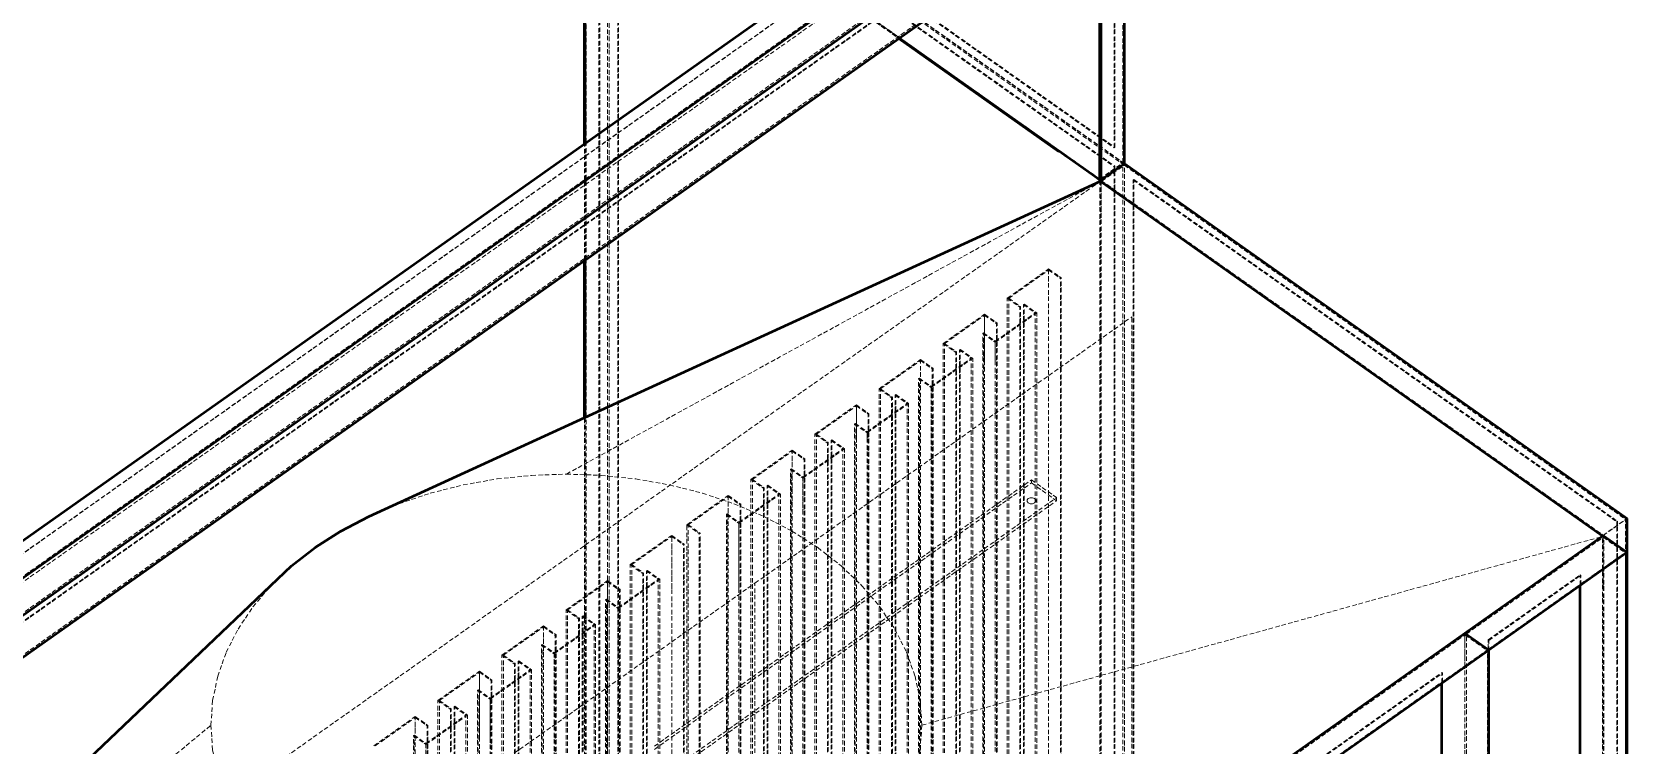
# Model space of a CAD drawing. Header units: millimetres. Extents: x 909 to 14018, y 345 to 10005.
# Drawn here: x 3272 to 4619, y 3225 to 3827 of the extents above; entities that cross this region are included whole.
import ezdxf

# ---------------------------------------------------------------- set-up
doc = ezdxf.new("R2010")
doc.units = ezdxf.units.MM
doc.linetypes.add('Hidden', pattern=[15, 5, -3, 5, -2])
for name, color, linetype, lineweight in [('Default', 7, 'Continuous', 50), ('Edges', 7, 'Hidden', 15), ('HiddenEdges', 2, 'Hidden', 15), ('HiddenSilhouettes', 2, 'Hidden', 15), ('HiddenWires', 7, 'Hidden', 15), ('Silhouettes', 7, 'Continuous', 50)]:
    doc.layers.add(name, color=color, linetype=linetype, lineweight=lineweight)

# ---------------------------------------------------------------- blocks, each defined once
blk = doc.blocks.new('Isometric')
at = {"layer": 'Edges'}
for points in [[(-10.6, -165.2), (1813.7, 1124.8)], [(-10.6, -175.6), (1761.4, 1077.4)], [(-10.6, -212.6), (1813.7, 1077.4)], [(1757.2, 714.7), (2322.8, 314.7)], [(933.9, 336.1), (967.6, 350.4), (1003, 362.3), (1040, 371.6), (1078.1, 378.4), (1116.9, 382.4), (1156.1, 383.8)], [(1156.1, 383.8), (1195.3, 382.4), (1234.2, 378.4), (1272.2, 371.6), (1309.2, 362.3), (1344.7, 350.4), (1378.3, 336.1), (1409.9, 319.6), (1439, 301), (1465.3, 280.4), (1488.7, 258.1), (1508.9, 234.3), (1525.7, 209.2), (1538.9, 183.1), (1548.4, 156.1), (1554.2, 128.7), (1556.1, 101)], [(2322.8, 314.7), (2349.7, 333.7)], [(756.1, 101), (758, 128.7), (763.8, 156.1), (773.3, 183.1), (786.6, 209.2), (803.4, 234.3), (823.5, 258.1), (846.9, 280.4)], [(1387.2, -383.7), (2193.3, 186.3)], [(-10.1, -535.7), (756.1, 101)], [(756.1, 101), (758, 73.2), (763.8, 45.8), (773.3, 18.9), (786.6, -7.3), (803.4, -32.4), (823.5, -56.2), (846.9, -78.5), (873.3, -99), (902.4, -117.7), (933.9, -134.2), (967.6, -148.5), (1003, -160.3), (1040, -169.7), (1078.1, -176.4), (1116.9, -180.5), (1156.1, -181.9)], [(1156.1, -181.9), (1195.3, -180.5), (1234.2, -176.4), (1272.2, -169.7), (1309.2, -160.3), (1344.7, -148.5), (1378.3, -134.2), (1409.9, -117.7), (1439, -99), (1465.3, -78.5), (1488.7, -56.2), (1508.9, -32.4), (1525.7, -7.3), (1538.9, 18.9), (1548.4, 45.8), (1554.2, 73.2), (1556.1, 101)]]:
    blk.add_lwpolyline(points, dxfattribs=at)
for points in [[(1178.2, 757.3, 0), (1178.2, 1123.2, 0)], [(-10.6, -98.3, 0), (1679.4, 1096.7, 0)], [(1757.2, 714.7, 0), (1757.2, 1035.3, 0)], [(1531, 875.4, 0), (1756.3, 716.1, 0)], [(1757.2, 713.8, 0), (1757.2, 763.5, 0)], [(1710.2, 747, 0), (1757.2, 713.8, 0)], [(1156.1, 383.8, 0), (1757.2, 713.8, 0)], [(1757.2, 713.8, 0), (1757.2, 714.7, 0)], [(1178.2, 448.2, 0), (1178.2, 625.9, 0)], [(1556.1, 101, 0), (2320.9, 313.3, 0)], [(2323.4, 314.3, 0), (2323.7, 314.4, 0)], [(2193.3, 186.3, 0), (2348.9, 296.3, 0)], [(2348, -1393.5, 0), (2348, 294.8, 0)], [(2322.8, -1375.7, 0), (2322.8, 277, 0)], [(2297.7, -1368.3, 0), (2297.7, 259.2, 0)], [(2192.5, -1503.5, 0), (2192.5, 184.8, 0)], [(2193.3, -1503.7, 0), (2193.3, 186.3, 0)], [(2167.3, -1485.7, 0), (2167.3, 167, 0)], [(2142.1, -1478.3, 0), (2142.1, 149.2, 0)]]:
    blk.add_polyline3d(points, dxfattribs=at)
at = {"layer": 'HiddenEdges'}
for points in [[(1204.2, 1143.3), (1782.3, 734.5)], [(1214, 1146.2), (1772.6, 751.2)], [(1214.8, 1125.6), (1773.4, 730.6)], [(-10.6, -98), (1677.7, 1095.8)], [(-10.6, -174.7), (1757.2, 1075.3)], [(-10.6, -124), (1677.7, 1069.8)], [(1772.6, 730), (1773.4, 730.6)], [(-10.6, -536.2), (1757.2, 713.8)], [(2322, 314.4), (2348, 332.8)], [(2338.3, 330), (2339.1, 330.6)], [(2322.8, 313.8), (2323.4, 314.3)], [(2193.3, 197.1), (2296.8, 270.3)], [(2169, 203.8), (2194.2, 186)], [(1387.2, -372.9), (2141.3, 160.3)]]:
    blk.add_lwpolyline(points, dxfattribs=at)
for points in [[(1193.6, -528.2, 0), (1193.6, 1140.6, 0)], [(1204.2, -546.3, 0), (1204.2, 1143.7, 0)], [(1204.2, 1143.7, 0), (1784, 733.7, 0)], [(1204.2, -546.7, 0), (1204.2, 1141.6, 0)], [(1178.2, 1124.4, 0), (1758, 714.4, 0)], [(1214, -543.8, 0), (1214, 1125, 0)], [(-10.6, -84.2, 0), (1658.2, 1095.8, 0)], [(1773.4, 751.8, 0), (1773.4, 1091.2, 0)], [(1438.2, 941.1, 0), (1531, 875.4, 0)], [(1178.2, 625.9, 0), (1178.2, 757.3, 0)], [(1756.3, 714.4, 0), (1782.3, 732.8, 0)], [(1773.4, -938.2, 0), (1773.4, 730.6, 0)], [(1784, -956.3, 0), (1784, 733.7, 0)], [(1784, -956.7, 0), (1784, 731.6, 0)], [(1757.2, 678.7, 0), (1757.2, 713.8, 0)], [(1758, -122.4, 0), (1758, 713.2, 0)], [(1793.8, -953.8, 0), (1793.8, 715, 0)], [(1794.6, 715.6, 0), (2339.1, 330.6, 0)], [(1698.8, 593.9, 0), (1698.8, 614.8, 0)], [(1698.8, -164.2, 0), (1698.8, 613.6, 0)], [(1712.1, -154.8, 0), (1712.1, 604.2, 0)], [(1671.2, -230.8, 0), (1671.2, 575.3, 0)], [(1626.7, 509, 0), (1626.7, 563.8, 0)], [(1626.7, -243.5, 0), (1626.7, 562.6, 0)], [(1666.3, -234.3, 0), (1666.3, 571.8, 0)], [(1625.4, -263.2, 0), (1625.4, 542.9, 0)], [(1640, -252.9, 0), (1640, 553.2, 0)], [(1594.2, -285.3, 0), (1594.2, 520.8, 0)], [(1599.1, -281.8, 0), (1599.1, 524.3, 0)], [(1638.7, 509, 0), (1638.7, 533.5, 0)], [(1638.7, -206.7, 0), (1638.7, 532.3, 0)], [(1554.6, 509, 0), (1554.6, 512.8, 0)], [(1554.6, -294.5, 0), (1554.6, 511.6, 0)], [(1553.3, -314.2, 0), (1553.3, 491.9, 0)], [(1567.9, -303.9, 0), (1567.9, 502.2, 0)], [(1522, -336.3, 0), (1522, 469.8, 0)], [(1527, -332.8, 0), (1527, 473.3, 0)], [(1566.6, 424.2, 0), (1566.6, 482.5, 0)], [(1566.6, -257.7, 0), (1566.6, 481.3, 0)], [(1482.4, 424.2, 0), (1482.4, 461.8, 0)], [(1482.4, -345.5, 0), (1482.4, 460.6, 0)], [(1495.7, -354.9, 0), (1495.7, 451.2, 0)], [(1178.2, -565.1, 0), (1178.2, 448.2, 0)], [(1481.2, -365.2, 0), (1481.2, 440.9, 0)], [(1494.5, 424.2, 0), (1494.5, 431.5, 0)], [(1449.9, -387.3, 0), (1449.9, 418.8, 0)], [(1454.9, -383.8, 0), (1454.9, 422.3, 0)], [(1494.5, -308.7, 0), (1494.5, 430.3, 0)], [(1410.3, 339.4, 0), (1410.3, 410.8, 0)], [(1410.3, -396.5, 0), (1410.3, 409.6, 0)], [(1423.6, -405.9, 0), (1423.6, 400.2, 0)], [(1409.1, -416.2, 0), (1409.1, 389.9, 0)], [(1422.3, 339.4, 0), (1422.3, 380.5, 0)], [(1422.3, -359.7, 0), (1422.3, 379.3, 0)], [(1679.4, 373.8, 0), (1679.4, 377.3, 0)], [(1338.2, 339.4, 0), (1338.2, 359.8, 0)], [(1377.8, -438.3, 0), (1377.8, 367.8, 0)], [(1382.7, -434.8, 0), (1382.7, 371.3, 0)], [(1338.2, -447.5, 0), (1338.2, 358.6, 0)], [(1351.5, -456.9, 0), (1351.5, 349.2, 0)], [(1336.9, -467.2, 0), (1336.9, 338.9, 0)], [(1350.2, 254.5, 0), (1350.2, 329.5, 0)], [(1350.2, -477.8, 0), (1350.2, 328.3, 0)], [(2339.1, -1338.2, 0), (2339.1, 330.6, 0)], [(1274.6, 254.5, 0), (1274.6, 314.8, 0)], [(1274.6, -464.2, 0), (1274.6, 313.6, 0)], [(1305.7, -442.2, 0), (1305.7, 316.8, 0)], [(2320.9, 313.3, 0), (2322.8, 313.8, 0)], [(2322.8, 254.5, 0), (2322.8, 314.7, 0)], [(2322.8, 277, 0), (2322.8, 312.6, 0)], [(1287.9, -454.8, 0), (1287.9, 304.2, 0)], [(1242, -534.3, 0), (1242, 271.8, 0)], [(1247, -530.8, 0), (1247, 275.3, 0)], [(2297.7, 259.2, 0), (2297.7, 269.7, 0)], [(1177.3, -565.3, 0), (1177.3, 254.5, 0)], [(1202.4, 254.5, 0), (1202.4, 263.8, 0)], [(1202.4, -543.5, 0), (1202.4, 262.6, 0)], [(1215.7, -552.9, 0), (1215.7, 253.2, 0)], [(1201.2, -563.2, 0), (1201.2, 242.9, 0)], [(1214.5, 169.7, 0), (1214.5, 233.5, 0)], [(1169.9, -585.3, 0), (1169.9, 220.8, 0)], [(1174.9, -581.8, 0), (1174.9, 224.3, 0)], [(1214.5, -506.7, 0), (1214.5, 232.3, 0)], [(1130.3, 169.7, 0), (1130.3, 212.8, 0)], [(1130.3, -594.5, 0), (1130.3, 211.6, 0)], [(1143.6, -603.9, 0), (1143.6, 202.2, 0)], [(2167.3, -1485.3, 0), (2167.3, 204.7, 0)], [(2167.3, 167, 0), (2167.3, 202.6, 0)], [(1129, -614.2, 0), (1129, 191.9, 0)], [(1142.3, 169.7, 0), (1142.3, 182.5, 0)], [(1142.3, -557.7, 0), (1142.3, 181.3, 0)], [(2193.3, 197.1, 0), (2194.2, 196.5, 0)], [(2193.3, -1440.9, 0), (2193.3, 197.1, 0)], [(1058.2, 84.8, 0), (1058.2, 161.8, 0)], [(1097.8, -636.3, 0), (1097.8, 169.8, 0)], [(1102.7, -632.8, 0), (1102.7, 173.3, 0)], [(1058.2, -645.5, 0), (1058.2, 160.6, 0)], [(1071.5, -654.9, 0), (1071.5, 151.2, 0)], [(2142.1, 149.2, 0), (2142.1, 159.7, 0)], [(1056.9, -665.2, 0), (1056.9, 140.9, 0)], [(1070.2, 84.8, 0), (1070.2, 131.5, 0)], [(1070.2, -608.7, 0), (1070.2, 130.3, 0)], [(986.1, 84.8, 0), (986.1, 110.8, 0)], [(986.1, -696.5, 0), (986.1, 109.6, 0)], [(1025.7, -687.3, 0), (1025.7, 118.8, 0)], [(1030.6, -683.8, 0), (1030.6, 122.3, 0)], [(984.8, -716.2, 0), (984.8, 89.9, 0)], [(999.4, -705.9, 0), (999.4, 100.2, 0)], [(998.1, 0, 0), (998.1, 80.5, 0)], [(998.1, -659.7, 0), (998.1, 79.3, 0)]]:
    blk.add_polyline3d(points, dxfattribs=at)
at = {"layer": 'HiddenSilhouettes'}
for points in [[(1214.8, 1146.8), (1773.4, 751.8)], [(-10.6, -130.3), (1761.4, 1122.7)], [(1758.6, 713.7), (1784, 731.6)], [(1757.2, 713.8), (1758, 714.4)], [(1793.8, 715), (2338.3, 330)], [(1653.9, 581.8), (1698.8, 613.6)], [(1698.8, 614.8), (1713, 604.8)], [(1698.8, 613.6), (1712.1, 604.2)], [(1712.1, 604.2), (1713, 604.8)], [(1652.2, 581.8), (1666.3, 571.8)], [(1653.9, 581.8), (1667.1, 572.4)], [(1670.4, 574.7), (1671.2, 575.3)], [(1670.4, 574.7), (1683.7, 565.3)], [(1671.2, 575.3), (1685.4, 565.3)], [(1581.7, 530.8), (1626.7, 562.6)], [(1666.3, 571.8), (1667.1, 572.4)], [(1624.6, 542.3), (1625.4, 542.9)], [(1624.6, 542.3), (1638.7, 532.3)], [(1625.4, 542.9), (1638.7, 533.5)], [(1580, 530.8), (1594.2, 520.8)], [(1581.7, 530.8), (1595, 521.4)], [(1594.2, 520.8), (1595, 521.4)], [(1598.3, 523.7), (1599.1, 524.3)], [(1598.3, 523.7), (1611.6, 514.3)], [(1599.1, 524.3), (1613.3, 514.3)], [(1509.6, 479.8), (1554.6, 511.6)], [(1554.6, 511.6), (1567.9, 502.2)], [(1567.9, 502.2), (1568.7, 502.8)], [(1552.5, 491.3), (1553.3, 491.9)], [(1507.9, 479.8), (1522, 469.8)], [(1509.6, 479.8), (1522.9, 470.4)], [(1522, 469.8), (1522.9, 470.4)], [(1526.1, 472.7), (1527, 473.3)], [(1526.1, 472.7), (1539.4, 463.3)], [(1527, 473.3), (1541.1, 463.3)], [(1437.5, 428.8), (1482.4, 460.6)], [(1482.4, 460.6), (1495.7, 451.2)], [(1481.2, 440.9), (1494.5, 431.5)], [(1435.8, 428.8), (1449.9, 418.8)], [(1437.5, 428.8), (1450.8, 419.4)], [(1454, 421.7), (1467.3, 412.3)], [(1365.4, 377.8), (1410.3, 409.6)], [(1410.3, 409.6), (1423.6, 400.2)], [(1422.3, 380.5), (1467.3, 412.3)], [(1363.7, 377.8), (1377.8, 367.8)], [(1365.4, 377.8), (1378.6, 368.4)], [(1408.2, 389.3), (1409.1, 389.9)], [(1409.1, 389.9), (1422.3, 380.5)], [(1291.5, 326.8), (1338.2, 359.8)], [(1350.2, 329.5), (1395.2, 361.3)], [(1381.9, 370.7), (1395.2, 361.3)], [(1283.4, 57.3), (1707.7, 357.3)], [(1293.2, 326.8), (1338.2, 358.6)], [(1351.5, 349.2), (1352.3, 349.8)], [(1291.5, 326.8), (1305.7, 316.8)], [(1293.2, 326.8), (1306.5, 317.4)], [(1336.1, 338.3), (1336.9, 338.9)], [(1336.9, 338.9), (1350.2, 329.5)], [(555.1, -936.2), (2322.8, 313.8)], [(1229.6, 281.8), (1274.6, 313.6)], [(1274.6, 314.8), (1288.7, 304.8)], [(1274.6, 313.6), (1287.9, 304.2)], [(1305.7, 316.8), (1306.5, 317.4)], [(2169, 203.8), (2322.8, 312.6)], [(2322.2, 314.3), (2322.8, 313.8)], [(1287.9, 304.2), (1288.7, 304.8)], [(1227.9, 281.8), (1242, 271.8)], [(1229.6, 281.8), (1242.9, 272.4)], [(1246.1, 274.7), (1247, 275.3)], [(1246.1, 274.7), (1259.4, 265.3)], [(1247, 275.3), (1261.1, 265.3)], [(2194.2, 196.5), (2297.7, 269.7)], [(1157.5, 230.8), (1202.4, 262.6)], [(1202.4, 263.8), (1216.6, 253.8)], [(1202.4, 262.6), (1215.7, 253.2)], [(1214.5, 233.5), (1259.4, 265.3)], [(1201.2, 242.9), (1214.5, 233.5)], [(1155.8, 230.8), (1169.9, 220.8)], [(1157.5, 230.8), (1170.8, 221.4)], [(1174, 223.7), (1187.3, 214.3)], [(1174.9, 224.3), (1189, 214.3)], [(1085.3, 179.8), (1130.3, 211.6)], [(1130.3, 212.8), (1144.5, 202.8)], [(1130.3, 211.6), (1143.6, 202.2)], [(1142.3, 182.5), (1187.3, 214.3)], [(1143.6, 202.2), (1144.5, 202.8)], [(1362.9, -366.2), (2167.3, 202.6)], [(1085.3, 179.8), (1098.6, 170.4)], [(1128.2, 191.3), (1142.3, 181.3)], [(1129, 191.9), (1142.3, 182.5)], [(1058.2, 161.8), (1072.3, 151.8)], [(1070.2, 131.5), (1115.2, 163.3)], [(1097.8, 169.8), (1098.6, 170.4)], [(1101.9, 172.7), (1115.2, 163.3)], [(1058.2, 160.6), (1071.5, 151.2)], [(2141.3, 160.3), (2142.1, 159.7)], [(1011.5, 128.8), (1025.7, 118.8)], [(1013.2, 128.8), (1026.5, 119.4)], [(1056.1, 140.3), (1070.2, 130.3)], [(1056.9, 140.9), (1070.2, 131.5)], [(941.1, 77.8), (986.1, 109.6)], [(986.1, 110.8), (1000.2, 100.8)], [(986.1, 109.6), (999.4, 100.2)], [(1029.8, 121.7), (1030.6, 122.3)], [(1029.8, 121.7), (1043.1, 112.3)], [(983.9, 89.3), (984.8, 89.9)], [(984.8, 89.9), (998.1, 80.5)]]:
    blk.add_lwpolyline(points, dxfattribs=at)
for points in [[(1192.7, -528.8, 0), (1192.7, 1140, 0)], [(1202.5, -545.5, 0), (1202.5, 1142.8, 0)], [(1204.2, 1141.6, 0), (1782.3, 732.8, 0)], [(1214, 1125, 0), (1772.6, 730, 0)], [(1214.8, -543.2, 0), (1214.8, 1125.6, 0)], [(1772.6, 751.2, 0), (1772.6, 1090.6, 0)], [(1782.3, 734.5, 0), (1782.3, 1093.5, 0)], [(1437, 940.3, 0), (1529.8, 874.6, 0)], [(1437.6, 940.7, 0), (1530.4, 875, 0)], [(1176.5, 624.7, 0), (1176.5, 756.1, 0)], [(1177.3, 625.3, 0), (1177.3, 756.7, 0)], [(1772.6, 751.2, 0), (1773.4, 751.8, 0)], [(1756.3, 716.1, 0), (1782.3, 734.5, 0)], [(1772.6, -938.8, 0), (1772.6, 730, 0)], [(1782.3, -955.5, 0), (1782.3, 732.8, 0)], [(1784, 731.6, 0), (2348, 332.8, 0)], [(1756.3, -123.6, 0), (1756.3, 713.4, 0)], [(1758, 714.4, 0), (1758, 715.3, 0)], [(1758, 678.7, 0), (1758, 714.4, 0)], [(1758, 714.4, 0), (2323.7, 314.4, 0)], [(1793.8, 715, 0), (1794.6, 715.6, 0)], [(1794.6, -953.2, 0), (1794.6, 715.6, 0)], [(1757.2, -123, 0), (1757.2, 678.7, 0)], [(1652.2, 581.8, 0), (1698.8, 614.8, 0)], [(1713, -154.2, 0), (1713, 604.8, 0)], [(1652.2, -224.3, 0), (1652.2, 581.8, 0)], [(1653.9, -224.3, 0), (1653.9, 581.8, 0)], [(1670.4, -231.4, 0), (1670.4, 574.7, 0)], [(1580, 530.8, 0), (1626.7, 563.8, 0)], [(1626.7, 563.8, 0), (1640.8, 553.8, 0)], [(1626.7, 562.6, 0), (1640, 553.2, 0)], [(1638.7, 533.5, 0), (1683.7, 565.3, 0)], [(1638.7, 532.3, 0), (1685.4, 565.3, 0)], [(1667.1, -233.7, 0), (1667.1, 572.4, 0)], [(1683.7, -240.8, 0), (1683.7, 565.3, 0)], [(1685.4, -173.7, 0), (1685.4, 565.3, 0)], [(1624.6, -216.7, 0), (1624.6, 542.3, 0)], [(1640, 553.2, 0), (1640.8, 553.8, 0)], [(1640.8, -252.3, 0), (1640.8, 553.8, 0)], [(1580, -275.3, 0), (1580, 530.8, 0)], [(1581.7, -275.3, 0), (1581.7, 530.8, 0)], [(1595, -284.7, 0), (1595, 521.4, 0)], [(1598.3, -282.4, 0), (1598.3, 523.7, 0)], [(1507.9, 479.8, 0), (1554.6, 512.8, 0)], [(1554.6, 512.8, 0), (1568.7, 502.8, 0)], [(1566.6, 482.5, 0), (1611.6, 514.3, 0)], [(1566.6, 481.3, 0), (1613.3, 514.3, 0)], [(1568.7, -303.3, 0), (1568.7, 502.8, 0)], [(1611.6, -291.8, 0), (1611.6, 514.3, 0)], [(1613.3, -224.7, 0), (1613.3, 514.3, 0)], [(1552.5, -267.7, 0), (1552.5, 491.3, 0)], [(1552.5, 491.3, 0), (1566.6, 481.3, 0)], [(1553.3, 491.9, 0), (1566.6, 482.5, 0)], [(1507.9, -326.3, 0), (1507.9, 479.8, 0)], [(1509.6, -326.3, 0), (1509.6, 479.8, 0)], [(1522.9, -335.7, 0), (1522.9, 470.4, 0)], [(1526.1, -333.4, 0), (1526.1, 472.7, 0)], [(1435.8, 428.8, 0), (1482.4, 461.8, 0)], [(1482.4, 461.8, 0), (1496.6, 451.8, 0)], [(1494.5, 431.5, 0), (1539.4, 463.3, 0)], [(1494.5, 430.3, 0), (1541.1, 463.3, 0)], [(1495.7, 451.2, 0), (1496.6, 451.8, 0)], [(1496.6, -354.3, 0), (1496.6, 451.8, 0)], [(1539.4, -342.8, 0), (1539.4, 463.3, 0)], [(1541.1, -275.7, 0), (1541.1, 463.3, 0)], [(1176.5, -563.9, 0), (1176.5, 447.4, 0)], [(1177.3, 254.5, 0), (1177.3, 447.8, 0)], [(1480.3, 440.3, 0), (1481.2, 440.9, 0)], [(1480.3, -318.7, 0), (1480.3, 440.3, 0)], [(1480.3, 440.3, 0), (1494.5, 430.3, 0)], [(1435.8, -377.3, 0), (1435.8, 428.8, 0)], [(1437.5, -377.3, 0), (1437.5, 428.8, 0)], [(1449.9, 418.8, 0), (1450.8, 419.4, 0)], [(1450.8, -386.7, 0), (1450.8, 419.4, 0)], [(1454, 421.7, 0), (1454.9, 422.3, 0)], [(1454, -384.4, 0), (1454, 421.7, 0)], [(1454.9, 422.3, 0), (1469, 412.3, 0)], [(1363.7, 377.8, 0), (1410.3, 410.8, 0)], [(1410.3, 410.8, 0), (1424.5, 400.8, 0)], [(1422.3, 379.3, 0), (1469, 412.3, 0)], [(1423.6, 400.2, 0), (1424.5, 400.8, 0)], [(1424.5, -405.3, 0), (1424.5, 400.8, 0)], [(1467.3, -393.8, 0), (1467.3, 412.3, 0)], [(1469, -326.7, 0), (1469, 412.3, 0)], [(1255.1, 77.3, 0), (1679.4, 377.3, 0)], [(1363.7, -428.3, 0), (1363.7, 377.8, 0)], [(1365.4, -428.3, 0), (1365.4, 377.8, 0)], [(1408.2, -369.7, 0), (1408.2, 389.3, 0)], [(1408.2, 389.3, 0), (1422.3, 379.3, 0)], [(1679.4, 377.3, 0), (1707.7, 357.3, 0)], [(1255.1, 73.8, 0), (1679.4, 373.8, 0)], [(1338.2, 359.8, 0), (1352.3, 349.8, 0)], [(1350.2, 328.3, 0), (1396.9, 361.3, 0)], [(1377.8, 367.8, 0), (1378.6, 368.4, 0)], [(1378.6, -437.7, 0), (1378.6, 368.4, 0)], [(1381.9, 370.7, 0), (1382.7, 371.3, 0)], [(1381.9, -435.4, 0), (1381.9, 370.7, 0)], [(1382.7, 371.3, 0), (1396.9, 361.3, 0)], [(1395.2, -444.8, 0), (1395.2, 361.3, 0)], [(1396.9, -377.7, 0), (1396.9, 361.3, 0)], [(1679.4, 373.8, 0), (1707.7, 353.8, 0)], [(1283.4, 53.8, 0), (1707.7, 353.8, 0)], [(1338.2, 358.6, 0), (1351.5, 349.2, 0)], [(1352.3, -456.3, 0), (1352.3, 349.8, 0)], [(1707.7, 353.8, 0), (1707.7, 357.3, 0)], [(1291.5, -452.2, 0), (1291.5, 326.8, 0)], [(1293.2, -479.3, 0), (1293.2, 326.8, 0)], [(1336.1, -467.8, 0), (1336.1, 338.3, 0)], [(1336.1, 338.3, 0), (1350.2, 328.3, 0)], [(2338.3, -1338.8, 0), (2338.3, 330, 0)], [(2348, 254.5, 0), (2348, 332.8, 0)], [(1227.9, 281.8, 0), (1274.6, 314.8, 0)], [(1306.5, -441.6, 0), (1306.5, 317.4, 0)], [(2322, -1373.9, 0), (2322, 314.4, 0)], [(2322.8, 312.6, 0), (2348, 294.8, 0)], [(2323.7, -1375.6, 0), (2323.7, 314.1, 0)], [(1288.7, -454.2, 0), (1288.7, 304.8, 0)], [(1227.9, -524.3, 0), (1227.9, 281.8, 0)], [(1229.6, -524.3, 0), (1229.6, 281.8, 0)], [(1242, 271.8, 0), (1242.9, 272.4, 0)], [(1242.9, -533.7, 0), (1242.9, 272.4, 0)], [(1246.1, -531.4, 0), (1246.1, 274.7, 0)], [(2296.8, 270.3, 0), (2297.7, 269.7, 0)], [(2296.8, 258.6, 0), (2296.8, 270.3, 0)], [(1155.8, 230.8, 0), (1202.4, 263.8, 0)], [(1214.5, 232.3, 0), (1261.1, 265.3, 0)], [(1215.7, 253.2, 0), (1216.6, 253.8, 0)], [(1216.6, -552.3, 0), (1216.6, 253.8, 0)], [(1259.4, -540.8, 0), (1259.4, 265.3, 0)], [(1261.1, -473.7, 0), (1261.1, 265.3, 0)], [(1200.3, 242.3, 0), (1201.2, 242.9, 0)], [(1200.3, -516.7, 0), (1200.3, 242.3, 0)], [(1200.3, 242.3, 0), (1214.5, 232.3, 0)], [(1155.8, -575.3, 0), (1155.8, 230.8, 0)], [(1157.5, -575.3, 0), (1157.5, 230.8, 0)], [(1169.9, 220.8, 0), (1170.8, 221.4, 0)], [(1170.8, -584.7, 0), (1170.8, 221.4, 0)], [(1174, 223.7, 0), (1174.9, 224.3, 0)], [(1174, -582.4, 0), (1174, 223.7, 0)], [(1083.6, 179.8, 0), (1130.3, 212.8, 0)], [(1142.3, 181.3, 0), (1189, 214.3, 0)], [(1144.5, -603.3, 0), (1144.5, 202.8, 0)], [(1187.3, -591.8, 0), (1187.3, 214.3, 0)], [(1189, -524.7, 0), (1189, 214.3, 0)], [(2167.3, 202.6, 0), (2191.9, 185.3, 0)], [(2169, -1484.5, 0), (2169, 203.8, 0)], [(1083.6, -626.3, 0), (1083.6, 179.8, 0)], [(1083.6, 179.8, 0), (1097.8, 169.8, 0)], [(1085.3, -626.3, 0), (1085.3, 179.8, 0)], [(1128.2, 191.3, 0), (1129, 191.9, 0)], [(1128.2, -567.7, 0), (1128.2, 191.3, 0)], [(2194.2, 169.7, 0), (2194.2, 196.5, 0)], [(1011.5, 128.8, 0), (1058.2, 161.8, 0)], [(1070.2, 130.3, 0), (1116.9, 163.3, 0)], [(1098.6, -635.7, 0), (1098.6, 170.4, 0)], [(1101.9, 172.7, 0), (1102.7, 173.3, 0)], [(1101.9, -633.4, 0), (1101.9, 172.7, 0)], [(1102.7, 173.3, 0), (1116.9, 163.3, 0)], [(1115.2, -642.8, 0), (1115.2, 163.3, 0)], [(1116.9, -575.7, 0), (1116.9, 163.3, 0)], [(1013.2, 128.8, 0), (1058.2, 160.6, 0)], [(1071.5, 151.2, 0), (1072.3, 151.8, 0)], [(1072.3, -654.3, 0), (1072.3, 151.8, 0)], [(1388.1, -373.5, 0), (2142.1, 159.7, 0)], [(2141.3, 148.6, 0), (2141.3, 160.3, 0)], [(1011.5, -677.3, 0), (1011.5, 128.8, 0)], [(1013.2, -677.3, 0), (1013.2, 128.8, 0)], [(1056.1, 140.3, 0), (1056.9, 140.9, 0)], [(1056.1, -618.7, 0), (1056.1, 140.3, 0)], [(939.4, 77.8, 0), (986.1, 110.8, 0)], [(998.1, 80.5, 0), (1043.1, 112.3, 0)], [(998.1, 79.3, 0), (1044.8, 112.3, 0)], [(1025.7, 118.8, 0), (1026.5, 119.4, 0)], [(1026.5, -686.7, 0), (1026.5, 119.4, 0)], [(1029.8, -684.4, 0), (1029.8, 121.7, 0)], [(1030.6, 122.3, 0), (1044.8, 112.3, 0)], [(1043.1, -693.8, 0), (1043.1, 112.3, 0)], [(1044.8, -626.7, 0), (1044.8, 112.3, 0)], [(999.4, 100.2, 0), (1000.2, 100.8, 0)], [(1000.2, -705.3, 0), (1000.2, 100.8, 0)], [(983.9, -669.7, 0), (983.9, 89.3, 0)], [(983.9, 89.3, 0), (998.1, 79.3, 0)]]:
    blk.add_polyline3d(points, dxfattribs=at)
at = {"layer": 'HiddenWires'}
for points in [[(1368.3, 261), (1792.5, 561)], [(1674.5, 352.8), (1674.5, 354.7)], [(1674.5, 352.8), (1675.8, 351.3)], [(1675.8, 356.3), (1678.1, 357.2)], [(1680.7, 357.2), (1682.9, 356.3)], [(1680.7, 350.3), (1682.9, 351.3)], [(1682.9, 351.3), (1684.2, 352.8)], [(944, -39), (1368.3, 261)]]:
    blk.add_lwpolyline(points, dxfattribs=at)
for points in [[(1792.5, -98, 0), (1792.5, 561, 0)], [(1674.5, 354.7, 0), (1675.8, 356.3, 0)], [(1675.8, 351.3, 0), (1678.1, 350.3, 0)], [(1678.1, 357.2, 0), (1680.7, 357.2, 0)], [(1678.1, 350.3, 0), (1680.7, 350.3, 0)], [(1682.9, 356.3, 0), (1684.2, 354.7, 0)], [(1684.2, 352.8, 0), (1684.2, 354.7, 0)], [(1368.3, -545.1, 0), (1368.3, 261, 0)]]:
    blk.add_polyline3d(points, dxfattribs=at)
at = {"layer": 'Silhouettes'}
for points in [[(-10.6, -125.2), (1757.2, 1124.8)], [(-10.6, -167.3), (1813.7, 1122.7)], [(1529.8, 874.6), (1710.2, 747)], [(1757.2, 714.7), (1784, 733.7)], [(1784, 733.7), (2349.7, 333.7)], [(933.9, 336.1), (1757.2, 713.8)], [(1757.2, 713.8), (2322.2, 314.3)], [(846.9, 280.4), (873.3, 301), (902.4, 319.6), (933.9, 336.1)], [(2167.3, 204.7), (2322.8, 314.7)], [(2322.8, 314.7), (2348.9, 296.3)], [(2194.2, 186), (2348, 294.8)], [(-10.1, -535.7), (846.9, 280.4)], [(2167.3, 204.7), (2193.3, 186.3)], [(2191.9, 185.3), (2192.5, 184.8)]]:
    blk.add_lwpolyline(points, dxfattribs=at)
blk.add_lwpolyline([(2348, 294.8)], close=True, dxfattribs=at)
for points in [[(1176.5, 756.1, 0), (1176.5, 1124.4, 0)], [(-10.6, -83.3, 0), (1658.2, 1096.7, 0)], [(1177.3, 756.7, 0), (1177.3, 1102.9, 0)], [(-10.6, -214.7, 0), (1813.7, 1075.3, 0)], [(1784, 733.7, 0), (1784, 1054.3, 0)], [(1756.3, 716.1, 0), (1756.3, 1034.7, 0)], [(1758, 715.3, 0), (1758, 1035.9, 0)], [(1530.4, 875, 0), (1757.2, 714.7, 0)], [(1756.3, 713.4, 0), (1756.3, 714.4, 0)], [(1758, 713.2, 0), (1758.6, 713.7, 0)], [(1758, 713.2, 0), (1784.6, 694.5, 0)], [(1176.5, 447.4, 0), (1176.5, 624.7, 0)], [(1177.3, 447.8, 0), (1177.3, 625.3, 0)], [(2349.7, -1356.3, 0), (2349.7, 333.7, 0)], [(2323.7, 314.1, 0), (2323.7, 314.4, 0)], [(2348.9, -1393.7, 0), (2348.9, 296.3, 0)], [(2296.8, -1367.7, 0), (2296.8, 258.6, 0)], [(1361.2, -365.3, 0), (2167.3, 204.7, 0)], [(1388.1, -384, 0), (2192.5, 184.8, 0)], [(2194.2, -1502.3, 0), (2194.2, 186, 0)], [(2141.3, -1477.7, 0), (2141.3, 148.6, 0)]]:
    blk.add_polyline3d(points, dxfattribs=at)
blk.add_polyline3d([(2322, 314.4, 0)], close=True, dxfattribs=at)

msp = doc.modelspace()

# ---------------------------------------------------------------- block references
at = {"layer": 'Default', "xscale": 0.75, "yscale": 0.75, "zscale": 0.75}
msp.add_blockref('Isometric', (2856.5, 3166), dxfattribs=at)

doc.saveas('drawing.dxf')
